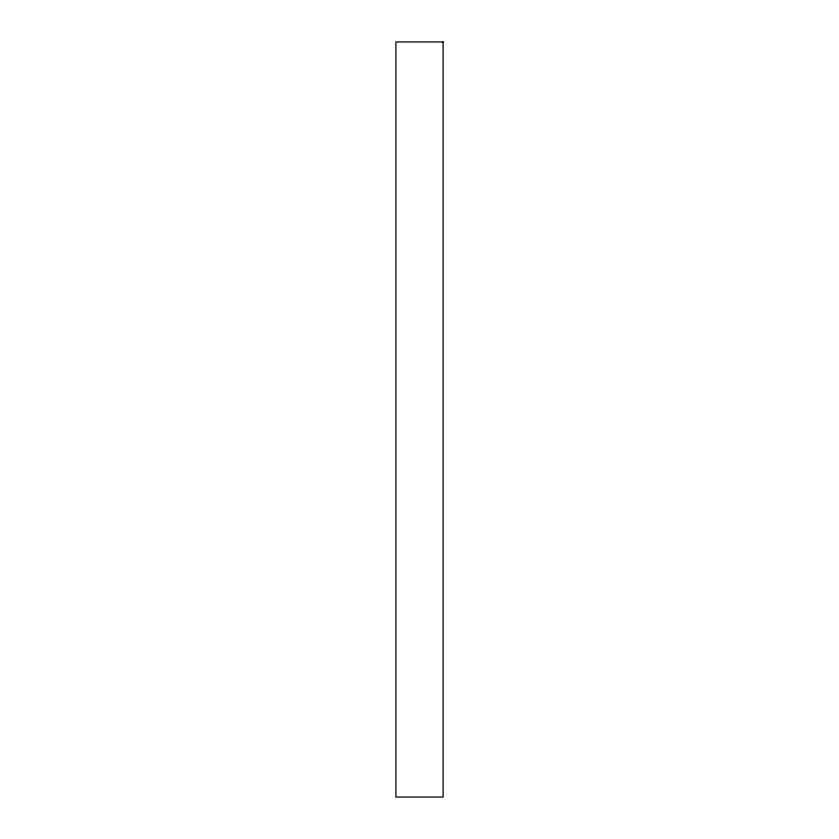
<?xml version="1.0" encoding="UTF-8"?>
<svg xmlns="http://www.w3.org/2000/svg" width="839" height="839" viewBox="0 0 839 839"><rect width="100%" height="100%" fill="white"/><g stroke="black" fill="none" stroke-linecap="round" stroke-linejoin="round"><path stroke-width="1.26" d="M443.097 41.95L395.903 41.95L395.903 797.05L443.097 797.05L443.097 41.95"/></g></svg>
